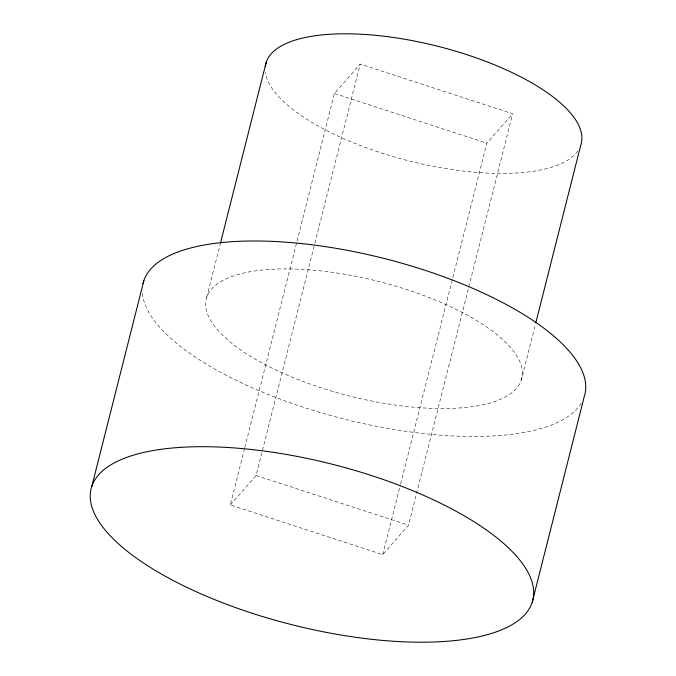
<?xml version="1.0" encoding="UTF-8"?>
<svg xmlns="http://www.w3.org/2000/svg" width="676" height="676" viewBox="0 0 676 676"><rect width="100%" height="100%" fill="white"/><g stroke="black" fill="none" stroke-linecap="round" stroke-linejoin="round"><path stroke-width="0.51" stroke-dasharray="3.38 2.54" d="M206.746 297.339L220.19 244.18M244.796 447.622L334.4 93.499L360.198 64.059L512.636 113.745L408.524 525.184L382.726 554.624L230.296 504.938L244.535 448.653M230.296 504.938L256.094 475.507L314.619 244.197M314.881 243.174L360.198 64.059M382.726 554.624L400.336 485.022M400.598 483.999L486.838 143.177L512.636 113.745M521.314 380.123A162.688 59.099 14.2 0 0 301.513 269.335A162.688 59.099 14.2 0 0 269.259 366.73A162.688 59.099 14.2 0 0 521.314 380.123L535.536 323.905M334.4 93.499L486.838 143.177M256.094 475.507L408.524 525.184M581.233 403.124A227.761 82.734 14.2 0 1 343.29 418.824A227.761 82.734 14.2 0 1 142.315 291.728M577.811 150.934A162.688 59.099 14.2 0 1 409.842 161.116A162.688 59.099 14.2 0 1 265.372 72.509"/><path stroke-width="1.01" d="M91.775 486.5L143.827 280.777M220.452 243.157L266.234 62.226M535.798 322.883L580.802 145.01A162.688 59.099 14.2 0 0 436.645 45.985A162.688 59.099 14.2 0 0 265.322 66.248M532.173 602.409A227.761 82.734 14.2 0 0 224.449 447.301A227.761 82.734 14.2 0 0 179.301 583.65A227.761 82.734 14.2 0 0 532.173 602.409L584.225 396.685A227.761 82.734 14.2 0 0 386.106 258.976A227.761 82.734 14.2 0 0 143.033 283.666"/></g></svg>
